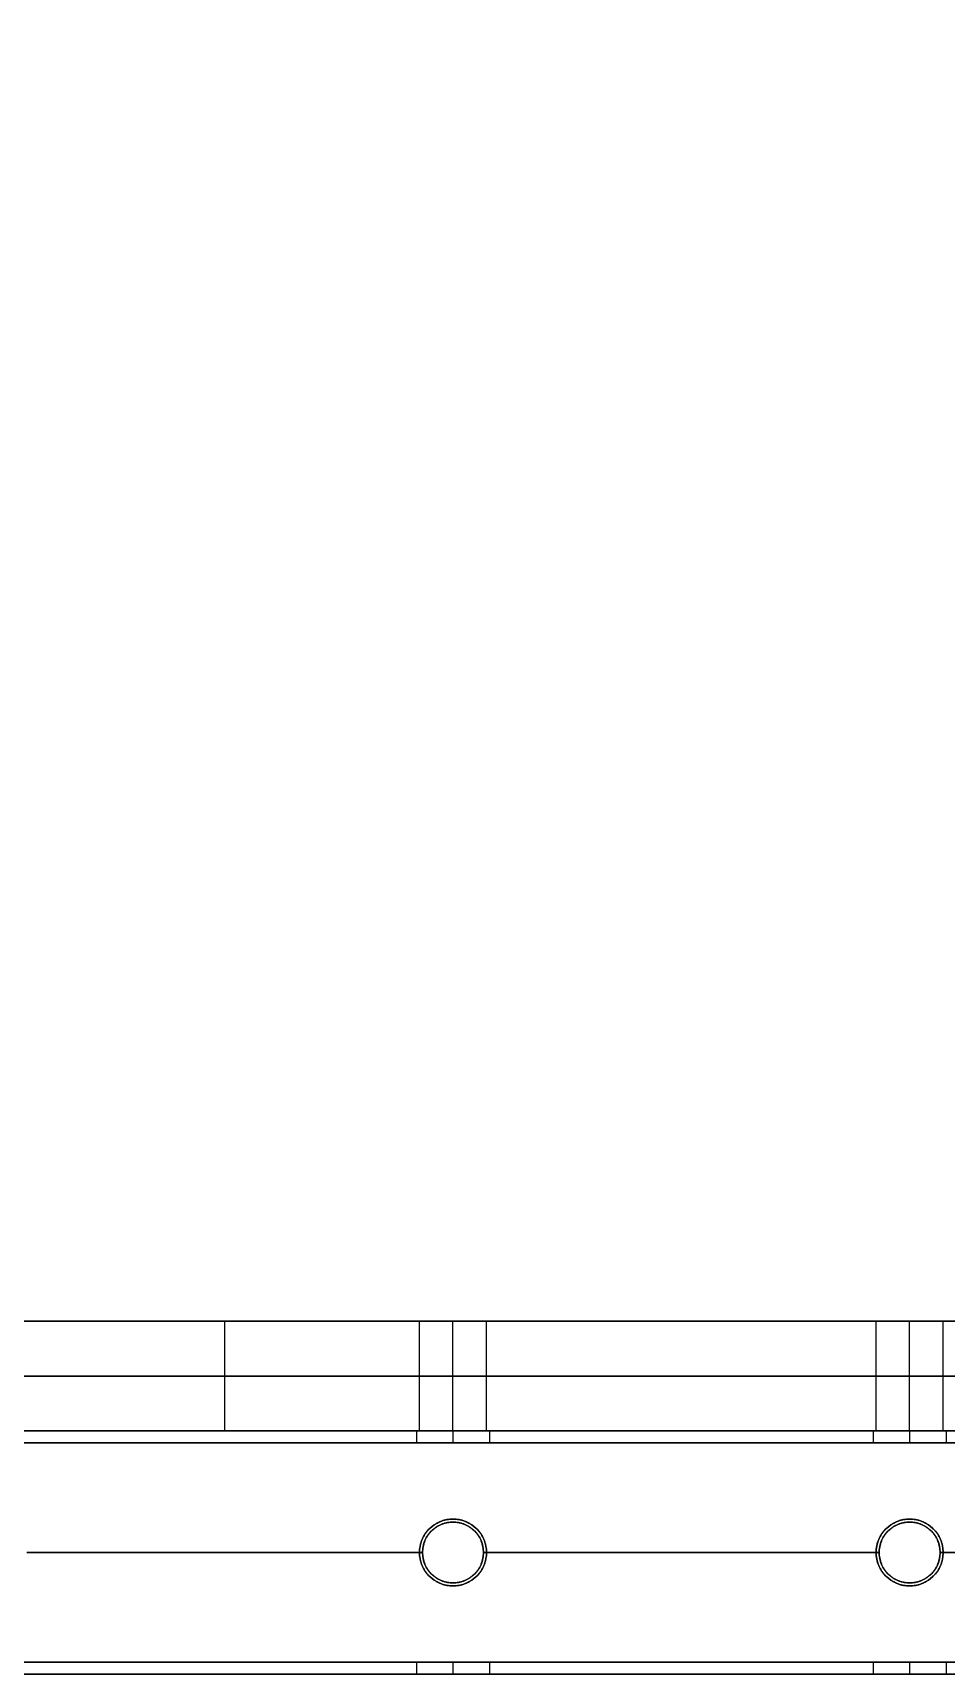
# Model space of a CAD drawing. Header units: millimetres. Extents: x -6529 to 809, y -8611 to 207.
# Drawn here: x 269.5 to 419.5, y -5011.2 to -4741.5 of the extents above; entities that cross this region are included whole.
import ezdxf

# ---------------------------------------------------------------- set-up
doc = ezdxf.new("R2010")
doc.units = ezdxf.units.MM
doc.header["$MEASUREMENT"] = 0
for name, color, linetype, true_color in [('gaten$11mm', 7, 'Continuous', 0xff6a35), ('platen', 7, 'Continuous', 0x007f00), ('staal', 5, 'Continuous', 0x0000ff)]:
    doc.layers.add(name, color=color, linetype=linetype, true_color=true_color)

# ---------------------------------------------------------------- blocks, each defined once
blk = doc.blocks.new('top plaat')
at = {"layer": 'platen'}
for p, q in [((845.5, -1250.5), (845.5, -1250.5, 18)), ((920.5, -1250.5), (920.5, -1250.5, 18)), ((840, -1256), (840, -1256, 18)), ((851, -1256), (851, -1256, 18)), ((915, -1256), (915, -1256, 18)), ((926, -1256), (926, -1256, 18)), ((845.5, -1261.5), (845.5, -1261.5, 18)), ((920.5, -1261.5), (920.5, -1261.5, 18))]:
    blk.add_line(p, q, dxfattribs=at)
for points, knots in [([(845.5, -1261.5), (840, -1261.5), (840, -1256), (840, -1250.5), (845.5, -1250.5), (851, -1250.5), (851, -1256), (851, -1261.5), (845.5, -1261.5)], [-31.415927, -31.415927, -31.415927, -23.561945, -23.561945, -15.707963, -15.707963, -7.853982, -7.853982, 0, 0, 0]), ([(845.5, -1261.5, 18), (840, -1261.5, 18), (840, -1256, 18), (840, -1250.5, 18), (845.5, -1250.5, 18), (851, -1250.5, 18), (851, -1256, 18), (851, -1261.5, 18), (845.5, -1261.5, 18)], [-31.415927, -31.415927, -31.415927, -23.561945, -23.561945, -15.707963, -15.707963, -7.853982, -7.853982, 0, 0, 0]), ([(845.5, -1261.5, 9), (851, -1261.5, 9), (851, -1256, 9), (851, -1250.5, 9), (845.5, -1250.5, 9), (840, -1250.5, 9), (840, -1256, 9), (840, -1261.5, 9), (845.5, -1261.5, 9)], [0, 0, 0, 7.853982, 7.853982, 15.707963, 15.707963, 23.561945, 23.561945, 31.415927, 31.415927, 31.415927]), ([(920.5, -1261.5), (915, -1261.5), (915, -1256), (915, -1250.5), (920.5, -1250.5), (926, -1250.5), (926, -1256), (926, -1261.5), (920.5, -1261.5)], [-31.415927, -31.415927, -31.415927, -23.561945, -23.561945, -15.707963, -15.707963, -7.853982, -7.853982, 0, 0, 0]), ([(920.5, -1261.5, 18), (915, -1261.5, 18), (915, -1256, 18), (915, -1250.5, 18), (920.5, -1250.5, 18), (926, -1250.5, 18), (926, -1256, 18), (926, -1261.5, 18), (920.5, -1261.5, 18)], [-31.415927, -31.415927, -31.415927, -23.561945, -23.561945, -15.707963, -15.707963, -7.853982, -7.853982, 0, 0, 0]), ([(920.5, -1261.5, 9), (926, -1261.5, 9), (926, -1256, 9), (926, -1250.5, 9), (920.5, -1250.5, 9), (915, -1250.5, 9), (915, -1256, 9), (915, -1261.5, 9), (920.5, -1261.5, 9)], [0, 0, 0, 7.853982, 7.853982, 15.707963, 15.707963, 23.561945, 23.561945, 31.415927, 31.415927, 31.415927])]:
    blk.add_rational_spline(points, [1, 0.707106781187, 1, 0.707106781187, 1, 0.707106781187, 1, 0.707106781187, 1], degree=2, knots=knots, dxfattribs=at)
for points in [[(40, -1276), (349, -1276), (658, -1276), (967, -1276), (1276, -1276)], [(40, -1276, 18), (349, -1276, 18), (658, -1276, 18), (967, -1276, 18), (1276, -1276, 18)], [(40, -1276, 9), (349, -1276, 9), (658, -1276, 9), (967, -1276, 9), (1276, -1276, 9)]]:
    blk.add_open_spline(points, degree=2, knots=[5973.638309, 5973.638309, 5973.638309, 6592.931454, 6592.931454, 7212.2246, 7212.2246, 7212.2246], dxfattribs=at)
blk = doc.blocks.new('plaat base')
at = {"layer": 'platen'}
for p, q in [((395.5, 43.5), (395.5, 43.5, 18)), ((470.5, 43.5), (470.5, 43.5, 18)), ((390, 38), (390, 38, 18)), ((401, 38), (401, 38, 18)), ((465, 38), (465, 38, 18)), ((476, 38), (476, 38, 18)), ((395.5, 32.5), (395.5, 32.5, 18)), ((470.5, 32.5), (470.5, 32.5, 18)), ((58, -600), (1258, -600)), ((58, -600, 18), (1258, -600, 18)), ((845.5, -1232.5), (845.5, -1232.5, 18)), ((920.5, -1232.5), (920.5, -1232.5, 18)), ((840, -1238), (840, -1238, 18)), ((851, -1238), (851, -1238, 18)), ((915, -1238), (915, -1238, 18)), ((926, -1238), (926, -1238, 18)), ((845.5, -1243.5), (845.5, -1243.5, 18)), ((920.5, -1243.5), (920.5, -1243.5, 18))]:
    blk.add_line(p, q, dxfattribs=at)
for points in [[(658, 58), (508, 58), (358, 58)], [(658, 58, 18), (508, 58, 18), (358, 58, 18)], [(658, 58, 9), (508, 58, 9), (358, 58, 9)], [(508, 58), (508, 58, 9), (508, 58, 18)], [(358, -1200), (508, -1200), (658, -1200)], [(358, -1200, 18), (508, -1200, 18), (658, -1200, 18)], [(358, -1200, 9), (508, -1200, 9), (658, -1200, 9)], [(508, -1200), (508, -1200, 9), (508, -1200, 18)], [(658, -1258), (808, -1258), (958, -1258)], [(658, -1258, 18), (808, -1258, 18), (958, -1258, 18)], [(658, -1258, 9), (808, -1258, 9), (958, -1258, 9)], [(808, -1258), (808, -1258, 9), (808, -1258, 18)]]:
    blk.add_open_spline(points, degree=2, dxfattribs=at)
for points in [[(395.5, 43.5), (401, 43.5), (401, 38), (401, 32.5), (395.5, 32.5), (390, 32.5), (390, 38), (390, 43.5), (395.5, 43.5)], [(395.5, 43.5, 18), (401, 43.5, 18), (401, 38, 18), (401, 32.5, 18), (395.5, 32.5, 18), (390, 32.5, 18), (390, 38, 18), (390, 43.5, 18), (395.5, 43.5, 18)], [(470.5, 43.5), (476, 43.5), (476, 38), (476, 32.5), (470.5, 32.5), (465, 32.5), (465, 38), (465, 43.5), (470.5, 43.5)], [(470.5, 43.5, 18), (476, 43.5, 18), (476, 38, 18), (476, 32.5, 18), (470.5, 32.5, 18), (465, 32.5, 18), (465, 38, 18), (465, 43.5, 18), (470.5, 43.5, 18)], [(845.5, -1243.5), (840, -1243.5), (840, -1238), (840, -1232.5), (845.5, -1232.5), (851, -1232.5), (851, -1238), (851, -1243.5), (845.5, -1243.5)], [(845.5, -1243.5, 18), (840, -1243.5, 18), (840, -1238, 18), (840, -1232.5, 18), (845.5, -1232.5, 18), (851, -1232.5, 18), (851, -1238, 18), (851, -1243.5, 18), (845.5, -1243.5, 18)], [(920.5, -1243.5), (915, -1243.5), (915, -1238), (915, -1232.5), (920.5, -1232.5), (926, -1232.5), (926, -1238), (926, -1243.5), (920.5, -1243.5)], [(920.5, -1243.5, 18), (915, -1243.5, 18), (915, -1238, 18), (915, -1232.5, 18), (920.5, -1232.5, 18), (926, -1232.5, 18), (926, -1238, 18), (926, -1243.5, 18), (920.5, -1243.5, 18)]]:
    blk.add_rational_spline(points, [1, 0.707106781187, 1, 0.707106781187, 1, 0.707106781187, 1, 0.707106781187, 1], degree=2, knots=[-31.415927, -31.415927, -31.415927, -23.561945, -23.561945, -15.707963, -15.707963, -7.853982, -7.853982, 0, 0, 0], dxfattribs=at)

msp = doc.modelspace()

# ---------------------------------------------------------------- linework, layer by layer
at = {"layer": 'gaten$11mm'}
for centre in [(338.53, -4991.21), (413.53, -4991.21)]:
    msp.add_circle(centre, 5.5, dxfattribs=at)
at = {"layer": 'gaten$11mm', "extrusion": (0, 1, 0)}
for centre in [(-338.53, 20, -5011.21), (-413.53, 20, -5011.21)]:
    msp.add_circle(centre, 5.5, dxfattribs=at)
at = {"layer": 'staal'}
for p, q in [((332.53, -4971.21, 20), (332.53, -4973.21, 20)), ((332.53, -4971.21, 1296), (332.53, -4973.21, 1296)), ((338.53, -4971.21, 26), (338.53, -4973.21, 26)), ((338.53, -4971.21, 14), (338.53, -4973.21, 14)), ((338.53, -4971.21, 1302), (338.53, -4973.21, 1302)), ((338.53, -4971.21, 1290), (338.53, -4973.21, 1290)), ((344.53, -4971.21, 20), (344.53, -4973.21, 20)), ((344.53, -4971.21, 1296), (344.53, -4973.21, 1296)), ((407.53, -4971.21, 20), (407.53, -4973.21, 20)), ((407.53, -4971.21, 1296), (407.53, -4973.21, 1296)), ((413.53, -4971.21, 26), (413.53, -4973.21, 26)), ((413.53, -4971.21, 14), (413.53, -4973.21, 14)), ((413.53, -4971.21, 1302), (413.53, -4973.21, 1302)), ((413.53, -4971.21, 1290), (413.53, -4973.21, 1290)), ((419.53, -4971.21, 20), (419.53, -4973.21, 20)), ((419.53, -4971.21, 1296), (419.53, -4973.21, 1296)), ((338.53, -4986.21), (338.53, -4986.21, 2)), ((338.53, -4986.21, 38), (338.53, -4986.21, 40)), ((338.53, -4986.21, 1276), (338.53, -4986.21, 1278)), ((338.53, -4986.21, 1314), (338.53, -4986.21, 1316)), ((413.53, -4986.21), (413.53, -4986.21, 2)), ((413.53, -4986.21, 38), (413.53, -4986.21, 40)), ((413.53, -4986.21, 1276), (413.53, -4986.21, 1278)), ((413.53, -4986.21, 1314), (413.53, -4986.21, 1316)), ((333.53, -4991.21, 38), (333.53, -4991.21, 40)), ((333.53, -4991.21), (333.53, -4991.21, 2)), ((333.53, -4991.21, 1314), (333.53, -4991.21, 1316)), ((333.53, -4991.21, 1276), (333.53, -4991.21, 1278)), ((343.53, -4991.21, 38), (343.53, -4991.21, 40)), ((343.53, -4991.21), (343.53, -4991.21, 2)), ((343.53, -4991.21, 1314), (343.53, -4991.21, 1316)), ((343.53, -4991.21, 1276), (343.53, -4991.21, 1278)), ((408.53, -4991.21, 38), (408.53, -4991.21, 40)), ((408.53, -4991.21), (408.53, -4991.21, 2)), ((408.53, -4991.21, 1314), (408.53, -4991.21, 1316)), ((408.53, -4991.21, 1276), (408.53, -4991.21, 1278)), ((418.53, -4991.21, 38), (418.53, -4991.21, 40)), ((418.53, -4991.21), (418.53, -4991.21, 2)), ((418.53, -4991.21, 1314), (418.53, -4991.21, 1316)), ((418.53, -4991.21, 1276), (418.53, -4991.21, 1278)), ((338.53, -4996.21, 38), (338.53, -4996.21, 40)), ((338.53, -4996.21), (338.53, -4996.21, 2)), ((338.53, -4996.21, 1314), (338.53, -4996.21, 1316)), ((338.53, -4996.21, 1276), (338.53, -4996.21, 1278)), ((413.53, -4996.21, 38), (413.53, -4996.21, 40)), ((413.53, -4996.21), (413.53, -4996.21, 2)), ((413.53, -4996.21, 1314), (413.53, -4996.21, 1316)), ((413.53, -4996.21, 1276), (413.53, -4996.21, 1278)), ((332.53, -5009.21, 20), (332.53, -5011.21, 20)), ((332.53, -5009.21, 1296), (332.53, -5011.21, 1296)), ((338.53, -5009.21, 26), (338.53, -5011.21, 26)), ((338.53, -5009.21, 14), (338.53, -5011.21, 14)), ((338.53, -5009.21, 1302), (338.53, -5011.21, 1302)), ((338.53, -5009.21, 1290), (338.53, -5011.21, 1290)), ((344.53, -5009.21, 20), (344.53, -5011.21, 20)), ((344.53, -5009.21, 1296), (344.53, -5011.21, 1296)), ((407.53, -5009.21, 20), (407.53, -5011.21, 20)), ((407.53, -5009.21, 1296), (407.53, -5011.21, 1296)), ((413.53, -5009.21, 26), (413.53, -5011.21, 26)), ((413.53, -5009.21, 14), (413.53, -5011.21, 14)), ((413.53, -5009.21, 1302), (413.53, -5011.21, 1302)), ((413.53, -5009.21, 1290), (413.53, -5011.21, 1290)), ((419.53, -5009.21, 20), (419.53, -5011.21, 20)), ((419.53, -5009.21, 1296), (419.53, -5011.21, 1296))]:
    msp.add_line(p, q, dxfattribs=at)
for points in [[(-506.97, -3695.21), (809.03, -3695.21), (809.03, -5011.21), (-506.97, -5011.21)], [(-466.97, -3735.21), (769.03, -3735.21), (769.03, -4971.21), (-466.97, -4971.21)]]:
    msp.add_lwpolyline(points, close=True, dxfattribs=at)
for centre in [(338.53, -4991.21), (338.53, -4991.21, 39), (338.53, -4991.21, 1), (338.53, -4991.21, 1276), (338.53, -4991.21, 1315), (338.53, -4991.21, 1277), (413.53, -4991.21), (413.53, -4991.21, 39), (413.53, -4991.21, 1), (413.53, -4991.21, 1276), (413.53, -4991.21, 1315), (413.53, -4991.21, 1277)]:
    msp.add_circle(centre, 5, dxfattribs=at)
for points in [[(769.03, -4971.21), (151.03, -4971.21), (-466.97, -4971.21)], [(769.03, -4971.21, 40), (151.03, -4971.21, 40), (-466.97, -4971.21, 40)], [(-466.97, -4971.21, 1276), (151.03, -4971.21, 1276), (769.03, -4971.21, 1276)], [(-466.97, -4971.21, 1316), (151.03, -4971.21, 1316), (769.03, -4971.21, 1316)], [(332.53, -4971.21, 20), (301.03, -4971.21, 20), (269.53, -4971.21, 20)], [(269.53, -4971.21, 1296), (301.03, -4971.21, 1296), (332.53, -4971.21, 1296)], [(407.53, -4971.21, 20), (376.03, -4971.21, 20), (344.53, -4971.21, 20)], [(344.53, -4971.21, 1296), (376.03, -4971.21, 1296), (407.53, -4971.21, 1296)], [(482.53, -4971.21, 20), (451.03, -4971.21, 20), (419.53, -4971.21, 20)], [(771.03, -4973.21, 38), (151.03, -4973.21, 38), (-468.97, -4973.21, 38)], [(771.03, -4973.21, 2), (151.03, -4973.21, 2), (-468.97, -4973.21, 2)], [(-468.97, -4973.21, 1314), (151.03, -4973.21, 1314), (771.03, -4973.21, 1314)], [(-468.97, -4973.21, 1278), (151.03, -4973.21, 1278), (771.03, -4973.21, 1278)], [(332.53, -4973.21, 20), (301.03, -4973.21, 20), (269.53, -4973.21, 20)], [(269.53, -4973.21, 1296), (301.03, -4973.21, 1296), (332.53, -4973.21, 1296)], [(407.53, -4973.21, 20), (376.03, -4973.21, 20), (344.53, -4973.21, 20)], [(344.53, -4973.21, 1296), (376.03, -4973.21, 1296), (407.53, -4973.21, 1296)], [(482.53, -4973.21, 20), (451.03, -4973.21, 20), (419.53, -4973.21, 20)], [(419.53, -4973.21, 1296), (451.03, -4973.21, 1296), (482.53, -4973.21, 1296)], [(333.53, -4991.21, 40), (301.03, -4991.21, 40), (268.53, -4991.21, 40)], [(333.53, -4991.21, 38), (301.03, -4991.21, 38), (268.53, -4991.21, 38)], [(333.53, -4991.21, 2), (301.03, -4991.21, 2), (268.53, -4991.21, 2)], [(333.53, -4991.21), (301.03, -4991.21), (268.53, -4991.21)], [(268.53, -4991.21, 1316), (301.03, -4991.21, 1316), (333.53, -4991.21, 1316)], [(268.53, -4991.21, 1314), (301.03, -4991.21, 1314), (333.53, -4991.21, 1314)], [(268.53, -4991.21, 1278), (301.03, -4991.21, 1278), (333.53, -4991.21, 1278)], [(268.53, -4991.21, 1276), (301.03, -4991.21, 1276), (333.53, -4991.21, 1276)], [(408.53, -4991.21, 40), (376.03, -4991.21, 40), (343.53, -4991.21, 40)], [(408.53, -4991.21, 38), (376.03, -4991.21, 38), (343.53, -4991.21, 38)], [(408.53, -4991.21, 2), (376.03, -4991.21, 2), (343.53, -4991.21, 2)], [(408.53, -4991.21), (376.03, -4991.21), (343.53, -4991.21)], [(343.53, -4991.21, 1316), (376.03, -4991.21, 1316), (408.53, -4991.21, 1316)], [(343.53, -4991.21, 1314), (376.03, -4991.21, 1314), (408.53, -4991.21, 1314)], [(343.53, -4991.21, 1278), (376.03, -4991.21, 1278), (408.53, -4991.21, 1278)], [(343.53, -4991.21, 1276), (376.03, -4991.21, 1276), (408.53, -4991.21, 1276)], [(483.53, -4991.21, 40), (451.03, -4991.21, 40), (418.53, -4991.21, 40)], [(483.53, -4991.21, 38), (451.03, -4991.21, 38), (418.53, -4991.21, 38)], [(483.53, -4991.21, 2), (451.03, -4991.21, 2), (418.53, -4991.21, 2)], [(483.53, -4991.21), (451.03, -4991.21), (418.53, -4991.21)], [(418.53, -4991.21, 1316), (451.03, -4991.21, 1316), (483.53, -4991.21, 1316)], [(418.53, -4991.21, 1314), (451.03, -4991.21, 1314), (483.53, -4991.21, 1314)], [(418.53, -4991.21, 1278), (451.03, -4991.21, 1278), (483.53, -4991.21, 1278)], [(418.53, -4991.21, 1276), (451.03, -4991.21, 1276), (483.53, -4991.21, 1276)], [(807.03, -5009.21, 38), (151.03, -5009.21, 38), (-504.97, -5009.21, 38)], [(807.03, -5009.21, 2), (151.03, -5009.21, 2), (-504.97, -5009.21, 2)], [(-504.97, -5009.21, 1314), (151.03, -5009.21, 1314), (807.03, -5009.21, 1314)], [(-504.97, -5009.21, 1278), (151.03, -5009.21, 1278), (807.03, -5009.21, 1278)], [(332.53, -5009.21, 20), (301.03, -5009.21, 20), (269.53, -5009.21, 20)], [(269.53, -5009.21, 1296), (301.03, -5009.21, 1296), (332.53, -5009.21, 1296)], [(407.53, -5009.21, 20), (376.03, -5009.21, 20), (344.53, -5009.21, 20)], [(344.53, -5009.21, 1296), (376.03, -5009.21, 1296), (407.53, -5009.21, 1296)], [(482.53, -5009.21, 20), (451.03, -5009.21, 20), (419.53, -5009.21, 20)], [(419.53, -5009.21, 1296), (451.03, -5009.21, 1296), (482.53, -5009.21, 1296)], [(809.03, -5011.21), (151.03, -5011.21), (-506.97, -5011.21)], [(809.03, -5011.21, 40), (151.03, -5011.21, 40), (-506.97, -5011.21, 40)], [(-506.97, -5011.21, 1276), (151.03, -5011.21, 1276), (809.03, -5011.21, 1276)], [(-506.97, -5011.21, 1316), (151.03, -5011.21, 1316), (809.03, -5011.21, 1316)], [(332.53, -5011.21, 20), (301.03, -5011.21, 20), (269.53, -5011.21, 20)], [(269.53, -5011.21, 1296), (301.03, -5011.21, 1296), (332.53, -5011.21, 1296)], [(407.53, -5011.21, 20), (376.03, -5011.21, 20), (344.53, -5011.21, 20)], [(344.53, -5011.21, 1296), (376.03, -5011.21, 1296), (407.53, -5011.21, 1296)], [(482.53, -5011.21, 20), (451.03, -5011.21, 20), (419.53, -5011.21, 20)], [(419.53, -5011.21, 1296), (451.03, -5011.21, 1296), (482.53, -5011.21, 1296)]]:
    msp.add_open_spline(points, degree=2, dxfattribs=at)
for points, weights, knots in [([(263.53, -4971.21, 1302), (257.53, -4971.21, 1302), (257.53, -4971.21, 1296), (257.53, -4971.21, 1290), (263.53, -4971.21, 1290), (269.53, -4971.21, 1290), (269.53, -4971.21, 1296), (269.53, -4971.21, 1302), (263.53, -4971.21, 1302)], [1, 0.707106781187, 1, 0.707106781187, 1, 0.707106781187, 1, 0.707106781187, 1], [0, 0, 0, 7.853982, 7.853982, 15.707963, 15.707963, 23.561945, 23.561945, 31.415927, 31.415927, 31.415927]), ([(338.53, -4971.21, 26), (344.53, -4971.21, 26), (344.53, -4971.21, 20), (344.53, -4971.21, 14), (338.53, -4971.21, 14), (332.53, -4971.21, 14), (332.53, -4971.21, 20), (332.53, -4971.21, 26), (338.53, -4971.21, 26)], [1, 0.707106781187, 1, 0.707106781187, 1, 0.707106781187, 1, 0.707106781187, 1], [0, 0, 0, 7.853982, 7.853982, 15.707963, 15.707963, 23.561945, 23.561945, 31.415927, 31.415927, 31.415927]), ([(338.53, -4971.21, 1302), (332.53, -4971.21, 1302), (332.53, -4971.21, 1296), (332.53, -4971.21, 1290), (338.53, -4971.21, 1290), (344.53, -4971.21, 1290), (344.53, -4971.21, 1296), (344.53, -4971.21, 1302), (338.53, -4971.21, 1302)], [1, 0.707106781187, 1, 0.707106781187, 1, 0.707106781187, 1, 0.707106781187, 1], [0, 0, 0, 7.853982, 7.853982, 15.707963, 15.707963, 23.561945, 23.561945, 31.415927, 31.415927, 31.415927]), ([(413.53, -4971.21, 26), (419.53, -4971.21, 26), (419.53, -4971.21, 20), (419.53, -4971.21, 14), (413.53, -4971.21, 14), (407.53, -4971.21, 14), (407.53, -4971.21, 20), (407.53, -4971.21, 26), (413.53, -4971.21, 26)], [1, 0.707106781187, 1, 0.707106781187, 1, 0.707106781187, 1, 0.707106781187, 1], [0, 0, 0, 7.853982, 7.853982, 15.707963, 15.707963, 23.561945, 23.561945, 31.415927, 31.415927, 31.415927]), ([(413.53, -4971.21, 1302), (407.53, -4971.21, 1302), (407.53, -4971.21, 1296), (407.53, -4971.21, 1290), (413.53, -4971.21, 1290), (419.53, -4971.21, 1290), (419.53, -4971.21, 1296), (419.53, -4971.21, 1302), (413.53, -4971.21, 1302)], [1, 0.707106781187, 1, 0.707106781187, 1, 0.707106781187, 1, 0.707106781187, 1], [0, 0, 0, 7.853982, 7.853982, 15.707963, 15.707963, 23.561945, 23.561945, 31.415927, 31.415927, 31.415927]), ([(338.53, -4973.21, 26), (332.53, -4973.21, 26), (332.53, -4973.21, 20), (332.53, -4973.21, 14), (338.53, -4973.21, 14), (344.53, -4973.21, 14), (344.53, -4973.21, 20), (344.53, -4973.21, 26), (338.53, -4973.21, 26)], [1, 0.707106781187, 1, 0.707106781187, 1, 0.707106781187, 1, 0.707106781187, 1], [-31.415927, -31.415927, -31.415927, -23.561945, -23.561945, -15.707963, -15.707963, -7.853982, -7.853982, 0, 0, 0]), ([(338.53, -4973.21, 1302), (344.53, -4973.21, 1302), (344.53, -4973.21, 1296), (344.53, -4973.21, 1290), (338.53, -4973.21, 1290), (332.53, -4973.21, 1290), (332.53, -4973.21, 1296), (332.53, -4973.21, 1302), (338.53, -4973.21, 1302)], [1, 0.707106781187, 1, 0.707106781187, 1, 0.707106781187, 1, 0.707106781187, 1], [-31.415927, -31.415927, -31.415927, -23.561945, -23.561945, -15.707963, -15.707963, -7.853982, -7.853982, 0, 0, 0]), ([(413.53, -4973.21, 26), (407.53, -4973.21, 26), (407.53, -4973.21, 20), (407.53, -4973.21, 14), (413.53, -4973.21, 14), (419.53, -4973.21, 14), (419.53, -4973.21, 20), (419.53, -4973.21, 26), (413.53, -4973.21, 26)], [1, 0.707106781187, 1, 0.707106781187, 1, 0.707106781187, 1, 0.707106781187, 1], [-31.415927, -31.415927, -31.415927, -23.561945, -23.561945, -15.707963, -15.707963, -7.853982, -7.853982, 0, 0, 0]), ([(413.53, -4973.21, 1302), (419.53, -4973.21, 1302), (419.53, -4973.21, 1296), (419.53, -4973.21, 1290), (413.53, -4973.21, 1290), (407.53, -4973.21, 1290), (407.53, -4973.21, 1296), (407.53, -4973.21, 1302), (413.53, -4973.21, 1302)], [1, 0.707106781187, 1, 0.707106781187, 1, 0.707106781187, 1, 0.707106781187, 1], [-31.415927, -31.415927, -31.415927, -23.561945, -23.561945, -15.707963, -15.707963, -7.853982, -7.853982, 0, 0, 0]), ([(338.53, -4986.21, 40), (333.53, -4986.21, 40), (333.53, -4991.21, 40), (333.53, -4996.21, 40), (338.53, -4996.21, 40), (343.53, -4996.21, 40), (343.53, -4991.21, 40), (343.53, -4986.21, 40), (338.53, -4986.21, 40)], [1, 0.707106781187, 1, 0.707106781187, 1, 0.707106781187, 1, 0.707106781187, 1], [-31.415927, -31.415927, -31.415927, -23.561945, -23.561945, -15.707963, -15.707963, -7.853982, -7.853982, 0, 0, 0]), ([(338.53, -4986.21, 38), (343.53, -4986.21, 38), (343.53, -4991.21, 38), (343.53, -4996.21, 38), (338.53, -4996.21, 38), (333.53, -4996.21, 38), (333.53, -4991.21, 38), (333.53, -4986.21, 38), (338.53, -4986.21, 38)], [1, 0.707106781187, 1, 0.707106781187, 1, 0.707106781187, 1, 0.707106781187, 1], [0, 0, 0, 7.853982, 7.853982, 15.707963, 15.707963, 23.561945, 23.561945, 31.415927, 31.415927, 31.415927]), ([(338.53, -4986.21, 2), (333.53, -4986.21, 2), (333.53, -4991.21, 2), (333.53, -4996.21, 2), (338.53, -4996.21, 2), (343.53, -4996.21, 2), (343.53, -4991.21, 2), (343.53, -4986.21, 2), (338.53, -4986.21, 2)], [1, 0.707106781187, 1, 0.707106781187, 1, 0.707106781187, 1, 0.707106781187, 1], [-31.415927, -31.415927, -31.415927, -23.561945, -23.561945, -15.707963, -15.707963, -7.853982, -7.853982, 0, 0, 0]), ([(338.53, -4986.21, 1316), (343.53, -4986.21, 1316), (343.53, -4991.21, 1316), (343.53, -4996.21, 1316), (338.53, -4996.21, 1316), (333.53, -4996.21, 1316), (333.53, -4991.21, 1316), (333.53, -4986.21, 1316), (338.53, -4986.21, 1316)], [1, 0.707106781187, 1, 0.707106781187, 1, 0.707106781187, 1, 0.707106781187, 1], [-31.415927, -31.415927, -31.415927, -23.561945, -23.561945, -15.707963, -15.707963, -7.853982, -7.853982, 0, 0, 0]), ([(338.53, -4986.21, 1314), (333.53, -4986.21, 1314), (333.53, -4991.21, 1314), (333.53, -4996.21, 1314), (338.53, -4996.21, 1314), (343.53, -4996.21, 1314), (343.53, -4991.21, 1314), (343.53, -4986.21, 1314), (338.53, -4986.21, 1314)], [1, 0.707106781187, 1, 0.707106781187, 1, 0.707106781187, 1, 0.707106781187, 1], [0, 0, 0, 7.853982, 7.853982, 15.707963, 15.707963, 23.561945, 23.561945, 31.415927, 31.415927, 31.415927]), ([(338.53, -4986.21, 1278), (343.53, -4986.21, 1278), (343.53, -4991.21, 1278), (343.53, -4996.21, 1278), (338.53, -4996.21, 1278), (333.53, -4996.21, 1278), (333.53, -4991.21, 1278), (333.53, -4986.21, 1278), (338.53, -4986.21, 1278)], [1, 0.707106781187, 1, 0.707106781187, 1, 0.707106781187, 1, 0.707106781187, 1], [-31.415927, -31.415927, -31.415927, -23.561945, -23.561945, -15.707963, -15.707963, -7.853982, -7.853982, 0, 0, 0]), ([(413.53, -4986.21, 40), (408.53, -4986.21, 40), (408.53, -4991.21, 40), (408.53, -4996.21, 40), (413.53, -4996.21, 40), (418.53, -4996.21, 40), (418.53, -4991.21, 40), (418.53, -4986.21, 40), (413.53, -4986.21, 40)], [1, 0.707106781187, 1, 0.707106781187, 1, 0.707106781187, 1, 0.707106781187, 1], [-31.415927, -31.415927, -31.415927, -23.561945, -23.561945, -15.707963, -15.707963, -7.853982, -7.853982, 0, 0, 0]), ([(413.53, -4986.21, 38), (418.53, -4986.21, 38), (418.53, -4991.21, 38), (418.53, -4996.21, 38), (413.53, -4996.21, 38), (408.53, -4996.21, 38), (408.53, -4991.21, 38), (408.53, -4986.21, 38), (413.53, -4986.21, 38)], [1, 0.707106781187, 1, 0.707106781187, 1, 0.707106781187, 1, 0.707106781187, 1], [0, 0, 0, 7.853982, 7.853982, 15.707963, 15.707963, 23.561945, 23.561945, 31.415927, 31.415927, 31.415927]), ([(413.53, -4986.21, 2), (408.53, -4986.21, 2), (408.53, -4991.21, 2), (408.53, -4996.21, 2), (413.53, -4996.21, 2), (418.53, -4996.21, 2), (418.53, -4991.21, 2), (418.53, -4986.21, 2), (413.53, -4986.21, 2)], [1, 0.707106781187, 1, 0.707106781187, 1, 0.707106781187, 1, 0.707106781187, 1], [-31.415927, -31.415927, -31.415927, -23.561945, -23.561945, -15.707963, -15.707963, -7.853982, -7.853982, 0, 0, 0]), ([(413.53, -4986.21, 1316), (418.53, -4986.21, 1316), (418.53, -4991.21, 1316), (418.53, -4996.21, 1316), (413.53, -4996.21, 1316), (408.53, -4996.21, 1316), (408.53, -4991.21, 1316), (408.53, -4986.21, 1316), (413.53, -4986.21, 1316)], [1, 0.707106781187, 1, 0.707106781187, 1, 0.707106781187, 1, 0.707106781187, 1], [-31.415927, -31.415927, -31.415927, -23.561945, -23.561945, -15.707963, -15.707963, -7.853982, -7.853982, 0, 0, 0]), ([(413.53, -4986.21, 1314), (408.53, -4986.21, 1314), (408.53, -4991.21, 1314), (408.53, -4996.21, 1314), (413.53, -4996.21, 1314), (418.53, -4996.21, 1314), (418.53, -4991.21, 1314), (418.53, -4986.21, 1314), (413.53, -4986.21, 1314)], [1, 0.707106781187, 1, 0.707106781187, 1, 0.707106781187, 1, 0.707106781187, 1], [0, 0, 0, 7.853982, 7.853982, 15.707963, 15.707963, 23.561945, 23.561945, 31.415927, 31.415927, 31.415927]), ([(413.53, -4986.21, 1278), (418.53, -4986.21, 1278), (418.53, -4991.21, 1278), (418.53, -4996.21, 1278), (413.53, -4996.21, 1278), (408.53, -4996.21, 1278), (408.53, -4991.21, 1278), (408.53, -4986.21, 1278), (413.53, -4986.21, 1278)], [1, 0.707106781187, 1, 0.707106781187, 1, 0.707106781187, 1, 0.707106781187, 1], [-31.415927, -31.415927, -31.415927, -23.561945, -23.561945, -15.707963, -15.707963, -7.853982, -7.853982, 0, 0, 0]), ([(338.53, -5009.21, 26), (344.53, -5009.21, 26), (344.53, -5009.21, 20), (344.53, -5009.21, 14), (338.53, -5009.21, 14), (332.53, -5009.21, 14), (332.53, -5009.21, 20), (332.53, -5009.21, 26), (338.53, -5009.21, 26)], [1, 0.707106781187, 1, 0.707106781187, 1, 0.707106781187, 1, 0.707106781187, 1], [0, 0, 0, 7.853982, 7.853982, 15.707963, 15.707963, 23.561945, 23.561945, 31.415927, 31.415927, 31.415927]), ([(338.53, -5009.21, 1302), (332.53, -5009.21, 1302), (332.53, -5009.21, 1296), (332.53, -5009.21, 1290), (338.53, -5009.21, 1290), (344.53, -5009.21, 1290), (344.53, -5009.21, 1296), (344.53, -5009.21, 1302), (338.53, -5009.21, 1302)], [1, 0.707106781187, 1, 0.707106781187, 1, 0.707106781187, 1, 0.707106781187, 1], [0, 0, 0, 7.853982, 7.853982, 15.707963, 15.707963, 23.561945, 23.561945, 31.415927, 31.415927, 31.415927]), ([(413.53, -5009.21, 26), (419.53, -5009.21, 26), (419.53, -5009.21, 20), (419.53, -5009.21, 14), (413.53, -5009.21, 14), (407.53, -5009.21, 14), (407.53, -5009.21, 20), (407.53, -5009.21, 26), (413.53, -5009.21, 26)], [0.999999860338, 0.707106851018, 1, 0.707106781187, 1, 0.707106781187, 1, 0.707106851018, 0.999999860338], [0, 0, 0, 7.853981, 7.853981, 15.707963, 15.707963, 23.561946, 23.561946, 31.415927, 31.415927, 31.415927]), ([(413.53, -5009.21, 1302), (407.53, -5009.21, 1302), (407.53, -5009.21, 1296), (407.53, -5009.21, 1290), (413.53, -5009.21, 1290), (419.53, -5009.21, 1290), (419.53, -5009.21, 1296), (419.53, -5009.21, 1302), (413.53, -5009.21, 1302)], [0.999999860338, 0.707106851018, 1, 0.707106781187, 1, 0.707106781187, 1, 0.707106851018, 0.999999860338], [0, 0, 0, 7.853981, 7.853981, 15.707963, 15.707963, 23.561946, 23.561946, 31.415927, 31.415927, 31.415927]), ([(338.53, -5011.21, 26), (332.53, -5011.21, 26), (332.53, -5011.21, 20), (332.53, -5011.21, 14), (338.53, -5011.21, 14), (344.53, -5011.21, 14), (344.53, -5011.21, 20), (344.53, -5011.21, 26), (338.53, -5011.21, 26)], [1, 0.707106781187, 1, 0.707106781187, 1, 0.707106781187, 1, 0.707106781187, 1], [-31.415927, -31.415927, -31.415927, -23.561945, -23.561945, -15.707963, -15.707963, -7.853982, -7.853982, 0, 0, 0]), ([(338.53, -5011.21, 1302), (344.53, -5011.21, 1302), (344.53, -5011.21, 1296), (344.53, -5011.21, 1290), (338.53, -5011.21, 1290), (332.53, -5011.21, 1290), (332.53, -5011.21, 1296), (332.53, -5011.21, 1302), (338.53, -5011.21, 1302)], [1, 0.707106781187, 1, 0.707106781187, 1, 0.707106781187, 1, 0.707106781187, 1], [-31.415927, -31.415927, -31.415927, -23.561945, -23.561945, -15.707963, -15.707963, -7.853982, -7.853982, 0, 0, 0]), ([(413.53, -5011.21, 26), (407.53, -5011.21, 26), (407.53, -5011.21, 20), (407.53, -5011.21, 14), (413.53, -5011.21, 14), (419.53, -5011.21, 14), (419.53, -5011.21, 20), (419.53, -5011.21, 26), (413.53, -5011.21, 26)], [1, 0.707106781187, 1, 0.707106781187, 1, 0.707106781187, 1, 0.707106781187, 1], [-31.415927, -31.415927, -31.415927, -23.561945, -23.561945, -15.707963, -15.707963, -7.853982, -7.853982, 0, 0, 0]), ([(413.53, -5011.21, 1302), (419.53, -5011.21, 1302), (419.53, -5011.21, 1296), (419.53, -5011.21, 1290), (413.53, -5011.21, 1290), (407.53, -5011.21, 1290), (407.53, -5011.21, 1296), (407.53, -5011.21, 1302), (413.53, -5011.21, 1302)], [1, 0.707106781187, 1, 0.707106781187, 1, 0.707106781187, 1, 0.707106781187, 1], [-31.415927, -31.415927, -31.415927, -23.561945, -23.561945, -15.707963, -15.707963, -7.853982, -7.853982, 0, 0, 0])]:
    msp.add_rational_spline(points, weights, degree=2, knots=knots, dxfattribs=at)

# ---------------------------------------------------------------- block references
at = {"layer": 'platen'}
for name, p in [('top plaat', (-506.97, -3735.21, 1316)), ('plaat base', (-506.97, -3753.21, 40))]:
    msp.add_blockref(name, p, dxfattribs=at)
at = {"layer": 'platen', "extrusion": (4.42354e-17, 1, 0)}
msp.add_blockref('plaat base', (-809.03, 1258, -4971.21), dxfattribs=at)

doc.saveas('drawing.dxf')
